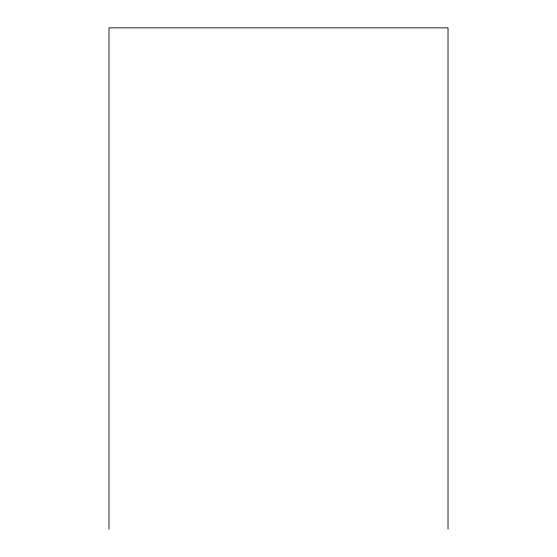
<?xml version="1.0" encoding="UTF-8"?>
<svg xmlns="http://www.w3.org/2000/svg" width="557" height="557" viewBox="0 0 557 557"><rect width="100%" height="100%" fill="white"/><g stroke="black" fill="none" stroke-linecap="round" stroke-linejoin="round"><path stroke-width="0.84" d="M448.023 529.15L448.023 27.85L108.977 27.85L108.977 529.15"/></g></svg>
